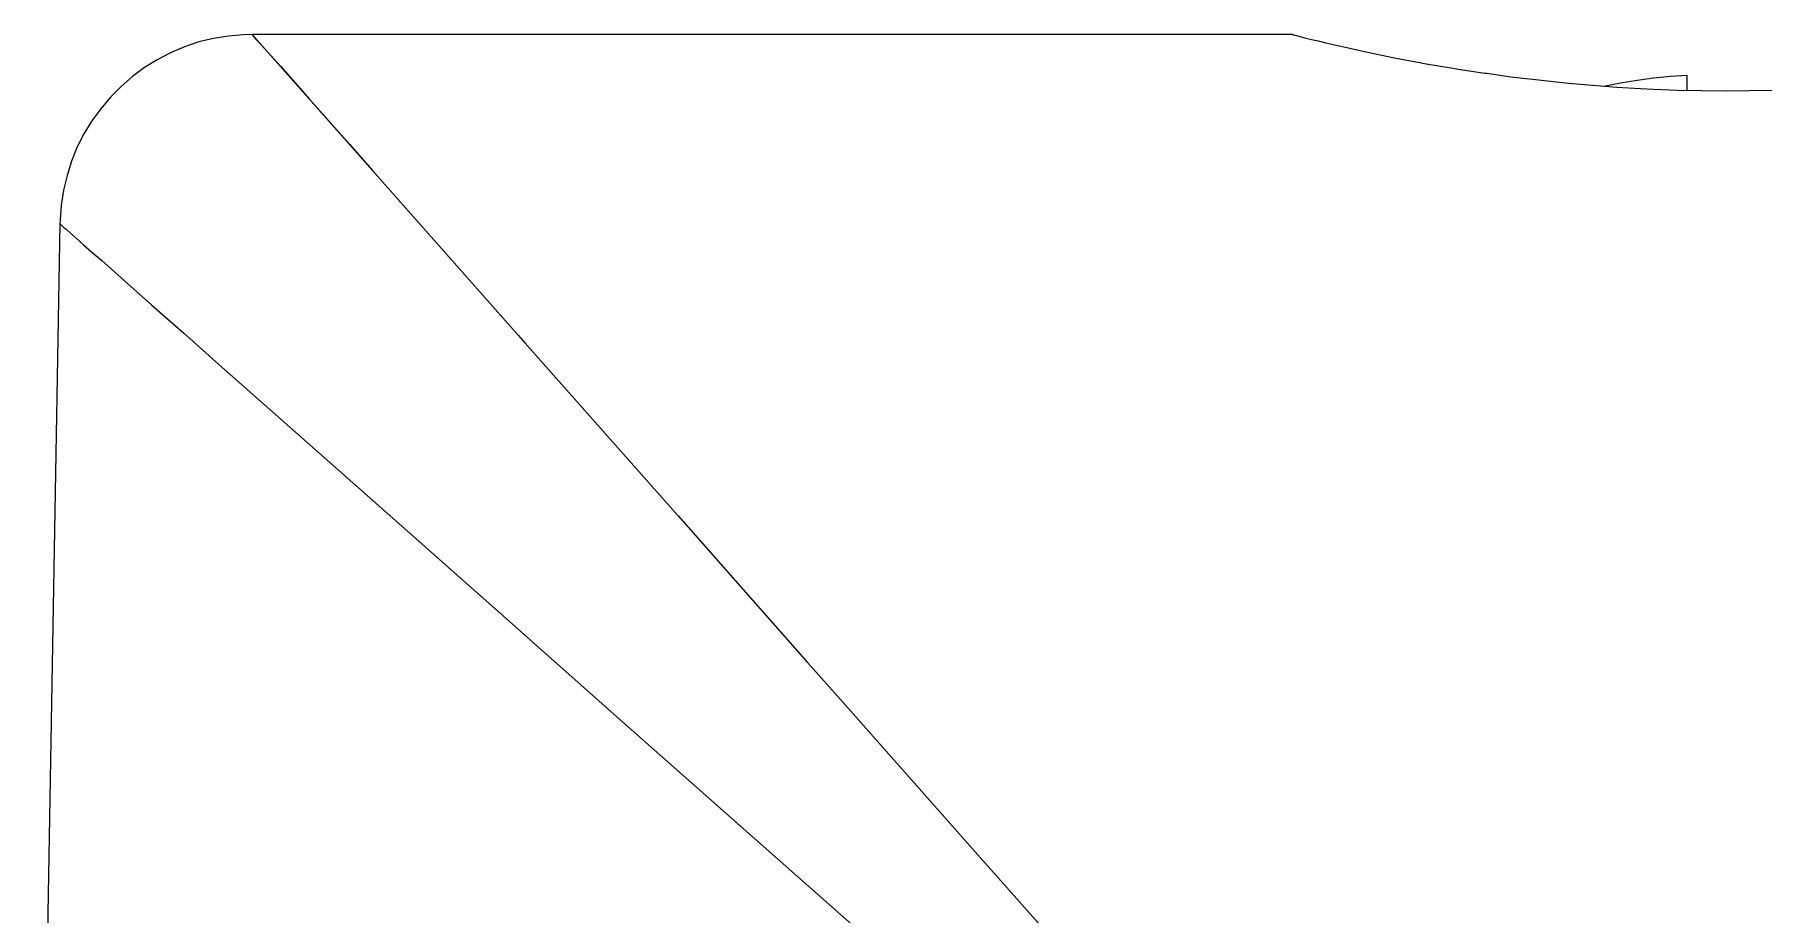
# Model space of a CAD drawing. Header units: millimetres. Extents: x -495897 to 1376592, y -28539 to 470976.
# Drawn here: x 203904 to 205073, y 220210 to 220804 of the extents above; entities that cross this region are included whole.
import ezdxf

# ---------------------------------------------------------------- set-up
doc = ezdxf.new("R2010")
doc.units = ezdxf.units.MM

msp = doc.modelspace()

# ---------------------------------------------------------------- linework, layer by layer
at = {"color": 0}
for p, q in [((204035.018, 220803.443), (204025.008, 220801.753)), ((204045.158, 220804.353), (204035.018, 220803.443)), ((204051.138, 220804.483), (204045.158, 220804.353)), ((204754.438, 220804.483), (204051.138, 220804.483)), ((204051.138, 220804.483), (204153.188, 220689.173)), ((204051.398, 220803.963), (204057.248, 220797.463)), ((204754.438, 220804.483), (204754.568, 220804.483)), ((204754.568, 220804.483), (204754.568, 220804.483)), ((204754.568, 220804.483), (204754.828, 220804.353)), ((204754.828, 220804.353), (204754.828, 220804.353)), ((204754.828, 220804.353), (204755.348, 220804.353)), ((204755.348, 220804.353), (204755.868, 220804.093)), ((204755.868, 220804.093), (204757.688, 220803.573)), ((204757.688, 220803.573), (204760.158, 220803.053)), ((204760.158, 220803.053), (204763.408, 220802.143)), ((203995.888, 220792.263), (203986.918, 220787.453)), ((204005.378, 220796.163), (203995.888, 220792.263)), ((204015.128, 220799.543), (204005.378, 220796.163)), ((204025.008, 220801.753), (204015.128, 220799.543)), ((204057.248, 220797.463), (204070.118, 220783.163)), ((204763.408, 220802.143), (204767.178, 220801.233)), ((204767.178, 220801.233), (204771.598, 220800.193)), ((204771.598, 220800.193), (204776.798, 220798.893)), ((204776.798, 220798.893), (204789.148, 220796.163)), ((204789.148, 220796.163), (204803.838, 220792.783)), ((204803.838, 220792.783), (204804.228, 220792.783)), ((204804.228, 220792.783), (204820.998, 220789.273)), ((203978.338, 220782.253), (203970.148, 220776.143)), ((203986.918, 220787.453), (203978.338, 220782.253)), ((204070.118, 220783.163), (204089.748, 220760.803)), ((204820.998, 220789.273), (204823.338, 220788.883)), ((204823.338, 220788.883), (204840.238, 220785.633)), ((204840.238, 220785.633), (204844.658, 220784.723)), ((204844.658, 220784.723), (204861.428, 220782.123)), ((204861.428, 220782.123), (204867.798, 220780.953)), ((204867.798, 220780.953), (204884.308, 220778.483)), ((203962.478, 220769.513), (203955.328, 220762.233)), ((203970.148, 220776.143), (203962.478, 220769.513)), ((204884.308, 220778.483), (204885.738, 220778.353)), ((204885.738, 220778.353), (204901.988, 220776.013)), ((204901.988, 220776.013), (204918.498, 220774.063)), ((204918.498, 220774.063), (204934.878, 220772.243)), ((204934.878, 220772.243), (204940.988, 220771.723)), ((204940.988, 220771.723), (204957.238, 220770.293)), ((204957.238, 220770.293), (204973.488, 220768.993)), ((204973.488, 220768.993), (204989.608, 220768.083)), ((204989.608, 220768.083), (204998.448, 220767.563)), ((204998.448, 220767.563), (205014.568, 220767.043)), ((205021.068, 220767.043), (205021.068, 220776.923)), ((203955.328, 220762.233), (203948.698, 220754.433)), ((204089.748, 220760.803), (204116.918, 220730.383)), ((205014.568, 220767.043), (205030.688, 220766.653)), ((205030.688, 220766.653), (205046.938, 220766.523)), ((205046.808, 220766.523), (205063.058, 220766.653)), ((205063.058, 220766.653), (205079.178, 220767.043)), ((203942.718, 220746.243), (203937.388, 220737.533)), ((203948.698, 220754.433), (203942.718, 220746.243)), ((203937.388, 220737.533), (203932.838, 220728.563)), ((203932.838, 220728.563), (203928.938, 220719.073)), ((204116.918, 220730.383), (204132.388, 220712.573)), ((203925.948, 220709.323), (203923.608, 220699.313)), ((203928.938, 220719.073), (203925.948, 220709.323)), ((204132.388, 220712.573), (204153.188, 220689.173)), ((203923.608, 220699.313), (203921.918, 220689.303)), ((203921.918, 220689.303), (203921.268, 220679.293)), ((204153.188, 220689.173), (204230.798, 220601.553)), ((203921.008, 220676.693), (203903.978, 219696.623)), ((203921.268, 220679.293), (203921.008, 220676.693)), ((203921.008, 220676.693), (203921.268, 220676.563)), ((203921.268, 220676.563), (203921.528, 220676.433)), ((203921.528, 220676.433), (203922.178, 220675.783)), ((203922.178, 220675.783), (203922.828, 220675.133)), ((203922.828, 220675.133), (203923.868, 220674.223)), ((203923.868, 220674.223), (203925.168, 220673.183)), ((203925.168, 220673.183), (203928.288, 220670.453)), ((203928.288, 220670.453), (203932.188, 220666.943)), ((203932.188, 220666.943), (203936.998, 220662.523)), ((203936.998, 220662.523), (203942.718, 220657.583)), ((203942.718, 220657.583), (203949.348, 220651.863)), ((203949.348, 220651.863), (203964.818, 220638.213)), ((203964.818, 220638.213), (203983.278, 220621.703)), ((203983.278, 220621.703), (204004.728, 220602.983)), ((204004.728, 220602.983), (204028.648, 220581.663)), ((204230.798, 220601.553), (204235.608, 220595.963)), ((204235.608, 220595.963), (204323.098, 220497.423)), ((204028.648, 220581.663), (204055.428, 220558.003)), ((204055.428, 220558.003), (204084.288, 220532.523)), ((204084.288, 220532.523), (204148.248, 220476.103)), ((204323.098, 220497.423), (204338.958, 220479.353)), ((204148.248, 220476.103), (204218.968, 220413.443)), ((204338.958, 220479.353), (204426.448, 220380.423)), ((204218.968, 220413.443), (204295.668, 220345.453)), ((204426.448, 220380.423), (204450.628, 220353.253)), ((204450.628, 220353.253), (204537.988, 220254.453)), ((204295.668, 220345.453), (204377.178, 220273.433)), ((204377.178, 220273.433), (204462.198, 220198.163)), ((204537.988, 220254.453), (204596.098, 220188.933))]:
    msp.add_line(p, q, dxfattribs=at)
msp.add_lwpolyline([(205021.068, 220776.923), (205009.758, 220776.143), (204998.448, 220774.973), (204987.268, 220773.413), (204976.088, 220771.593), (204964.908, 220769.513)], dxfattribs=at)

doc.saveas('drawing.dxf')
